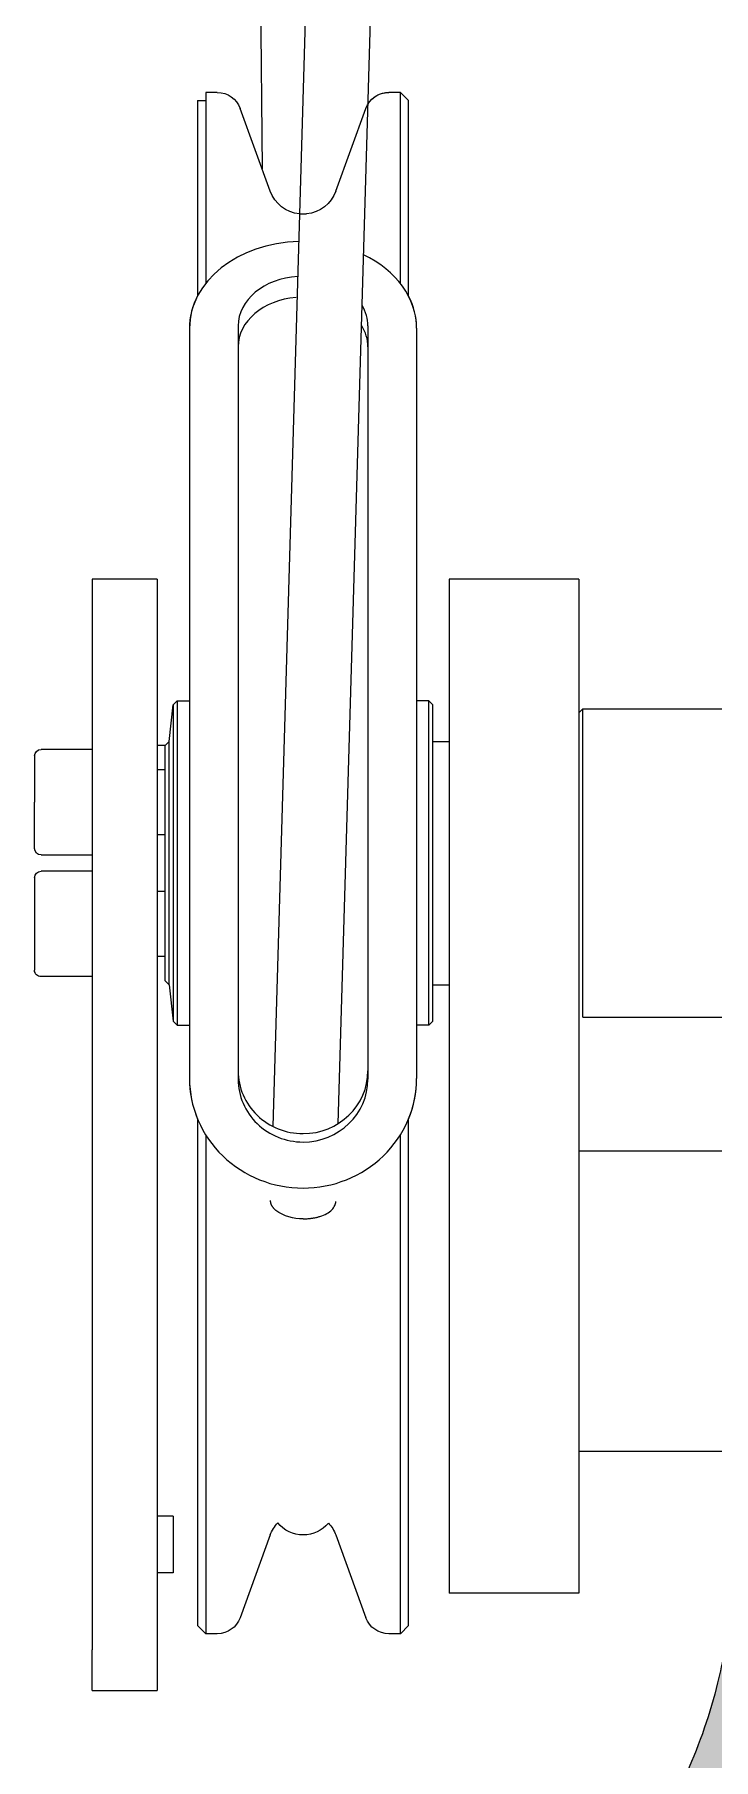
# Model space of a CAD drawing. Extents: x -1899985 to 1774885, y 556286 to 2175695.
# Drawn here: x -1127408.7 to -1127277.2, y 576026.7 to 576360.9 of the extents above; entities that cross this region are included whole.
import ezdxf

# ---------------------------------------------------------------- set-up
doc = ezdxf.new("R2010")
doc.units = 0
doc.header["$LTSCALE"] = 10
doc.header["$MEASUREMENT"] = 0
for name, color, linetype in [('20剖面图$0$A-LIN-V', 9, 'Continuous'), ('20剖面图$0$EWHS5T6M-2', 7, 'Continuous'), ('20剖面图$0$S-SB', 21, 'Continuous'), ('20剖面图$0$零件1^葫芦小车', 7, 'Continuous'), ('A-LIN-V', 9, 'Continuous')]:
    doc.layers.add(name, color=color, linetype=linetype)

# ---------------------------------------------------------------- blocks, each defined once
blk = doc.blocks.new('20剖面图$0$n44')
h = blk.add_hatch(color=3)
h.dxf.hatch_style = 1
edge = h.paths.add_edge_path()
edge.add_ellipse((1560061.820423188, -79515.85405456791), major_axis=(945.5943286935602, 3.001119816004553e-25), ratio=1, start_angle=-70.7530742305034, end_angle=-68.90985663448268)
edge.add_line((1560402.079593514, -80398.10817412018), (1560407.032564782, -80405.59530278234))
edge.add_line((1560407.032564782, -80405.5953027827), (1560407.580988788, -80406.42432456995))
edge.add_line((1560407.580988788, -80406.42432456986), (1560407.552608778, -80406.42360121997))
edge.add_spline(control_points=[(1560407.552608778, -80406.42360121988), (1560408.700186596, -80408.26089240923), (1560409.833027603, -80410.13792455709), (1560413.787987723, -80416.94145283719), (1560416.470036921, -80422.02981887734), (1560421.285410546, -80432.13852666237), (1560423.418849015, -80437.15727590308), (1560426.147673222, -80444.25922747461), (1560426.979814281, -80446.55530575718), (1560428.490558506, -80450.94213199835), (1560429.169229724, -80453.03285083818), (1560429.879245947, -80455.32809422065), (1560429.980051631, -80455.65702329448), (1560430.752124492, -80458.19762137721), (1560431.267568402, -80460.01471924938), (1560432.197407855, -80463.4246231018), (1560432.611170651, -80465.01785454614), (1560433.679397737, -80469.36581321734), (1560434.533446299, -80471.94974136571), (1560436.712233271, -80477.0328532591), (1560438.03725268, -80479.53140542566), (1560441.136917489, -80484.31154938745), (1560442.911474774, -80486.59239331567), (1560446.840386803, -80490.81605873302), (1560448.994259618, -80492.75826460958), (1560453.571840677, -80496.21619409227), (1560455.994825519, -80497.73164756104), (1560460.979356326, -80500.29421788873), (1560463.540188683, -80501.34146843708), (1560468.670380218, -80502.97447850938), (1560471.23924641, -80503.56066421486), (1560476.275526363, -80504.31813391925), (1560478.742746555, -80504.48994455369), (1560482.68126045, -80504.48994455415), (1560484.238245176, -80504.41597943057), (1560487.328892615, -80504.1234668837), (1560488.862559722, -80503.9049459752), (1560491.894913322, -80503.32753740063), (1560493.393612807, -80502.96867143139), (1560496.346253392, -80502.1148650713), (1560497.800213772, -80501.61993944288), (1560500.654985704, -80500.4978285494), (1560502.05582028, -80499.87064984688), (1560504.796692793, -80498.487045895), (1560506.136754921, -80497.73061841942), (1560508.748459052, -80496.09066150528), (1560510.020123844, -80495.2071209815), (1560512.486719358, -80493.3144138979), (1560513.681668858, -80492.30522778926), (1560515.985195494, -80490.16249833553), (1560517.093784666, -80489.02892793829), (1560519.21315494, -80486.639195002), (1560520.223938507, -80485.38299966992), (1560522.134235801, -80482.75118382151), (1560523.033739744, -80481.37552765342), (1560524.706089566, -80478.51039822835), (1560525.478911395, -80477.02089071354), (1560526.881083, -80473.93717455884), (1560527.510393906, -80472.34293865401), (1560528.608247489, -80469.06333544628), (1560529.076738319, -80467.37795429064), (1560529.836544165, -80463.93472623473), (1560530.12779929, -80462.1768849634), (1560530.519313451, -80458.6126441698), (1560530.619512627, -80456.80627377881), (1560530.619512627, -80452.52473698276), (1560530.431263641, -80449.72488066727), (1560529.676953736, -80445.25830367173), (1560529.347644226, -80443.7261852286), (1560528.516866459, -80440.62624721098), (1560528.015314728, -80439.05858343012), (1560526.838253279, -80435.94207656056), (1560526.162739521, -80434.39341919291), (1560524.652243205, -80431.36769837792), (1560523.817342179, -80429.89080602523), (1560522.017684979, -80427.05410911671), (1560521.053075973, -80425.69441955471), (1560519.035209343, -80423.12590198236), (1560517.982125963, -80421.91710994548), (1560513.17635872, -80416.88750203929), (1560509.306920432, -80412.83783495842), (1560501.522023991, -80404.69033744014), (1560497.632869015, -80400.25937871188), (1560490.224797365, -80391.05106694499), (1560486.705915123, -80386.2737349611), (1560480.07730767, -80376.4114974049), (1560476.967612765, -80371.326619216), (1560471.190874531, -80360.89342884063), (1560468.523856109, -80355.5451494326), (1560463.8199982, -80344.99327739989), (1560461.753292563, -80339.80338842525), (1560459.899758387, -80334.54095107735)], knot_values=[0, 0, 0, 0, 0.012094180794674, 0.012094180794674, 0.0431694166053564, 0.0431694166053564, 0.0742446524160369, 0.0742446524160369, 0.0897822703213784, 0.0897822703213784, 0.1053198882267178, 0.1053198882267178, 0.10800450172629, 0.10800450172629, 0.1265971994864297, 0.1265971994864297, 0.1451898972465689, 0.1451898972465689, 0.171955250732025, 0.171955250732025, 0.1987206042174794, 0.1987206042174794, 0.2254859577029323, 0.2254859577029323, 0.2522513111883867, 0.2522513111883867, 0.2790166646738428, 0.2790166646738428, 0.3057820181592973, 0.3057820181592973, 0.3325473716447502, 0.3325473716447502, 0.3593127251302047, 0.3593127251302047, 0.376899955455745, 0.376899955455745, 0.3944871857812868, 0.3944871857812868, 0.4120744161068272, 0.4120744161068272, 0.4296616464323676, 0.4296616464323676, 0.4472488767579061, 0.4472488767579061, 0.4648361070834465, 0.4648361070834465, 0.4824233374089868, 0.4824233374089868, 0.5000105677345271, 0.5000105677345271, 0.517597798060069, 0.517597798060069, 0.5351850283856093, 0.5351850283856093, 0.5527722587111497, 0.5527722587111497, 0.57035948903669, 0.57035948903669, 0.5879467193622288, 0.5879467193622288, 0.6055339496877691, 0.6055339496877691, 0.6231211800133108, 0.6231211800133108, 0.6407084103388511, 0.6407084103388511, 0.6645786278062841, 0.6645786278062841, 0.6765137365399998, 0.6765137365399998, 0.6884488452737169, 0.6884488452737169, 0.7003839540074326, 0.7003839540074326, 0.7123190627411499, 0.7123190627411499, 0.7242541714748655, 0.7242541714748655, 0.7361892802085844, 0.7361892802085844, 0.7776844594775894, 0.7776844594775894, 0.8227413826792094, 0.8227413826792094, 0.8677983058808298, 0.8677983058808298, 0.9128552290824499, 0.9128552290824499, 0.9579121522840714, 0.9579121522840714, 0.9999995209582323, 0.9999995209582323, 0.9999995209582323, 0.9999995209582323], degree=3, periodic=0)
edge.add_line((1560459.899758298, -80334.54095082496), (1560461.293670333, -80335.53101037026))
edge.add_ellipse((1560650.351488619, -80269.25464521359), major_axis=(-200.3381596932294, -6.35831669790063e-26), ratio=1, start_angle=8.67509364903691, end_angle=19.318675808770706, ccw=False)
edge.add_line((1560452.305288392, -80299.47187217986), (1560453.964826046, -80300.76054445494))
edge.add_spline(control_points=[(1560453.964826045, -80300.76054445512), (1560453.996291737, -80300.78522234327), (1560454.027969821, -80300.79828571653), (1560454.057486555, -80300.79558475163), (1560454.087173452, -80300.79286821591), (1560454.115403204, -80300.77365314236), (1560454.139107352, -80300.73825049013), (1560454.160864062, -80300.70575637903), (1560454.179393496, -80300.65891524962), (1560454.193539025, -80300.60277693601), (1560454.207696066, -80300.54659293043), (1560454.217877087, -80300.48006373839), (1560454.224313141, -80300.40875583315), (1560454.234331553, -80300.29775738294), (1560454.235674066, -80300.17248934087), (1560454.230874809, -80300.0454230263), (1560454.223809784, -80299.85836772386), (1560454.203491959, -80299.66142023621), (1560454.175255662, -80299.47005323911), (1560454.136078766, -80299.20453807582), (1560454.080398181, -80298.94042286403), (1560454.014755493, -80298.69722505563), (1560453.948151444, -80298.45046552896), (1560453.868951779, -80298.21647328729), (1560453.782208481, -80298.0239028487), (1560453.731439333, -80297.91119515765), (1560453.67696553, -80297.81045606601), (1560453.621551153, -80297.73528354322), (1560453.592632574, -80297.69605396617), (1560453.563149387, -80297.66345760305), (1560453.534117853, -80297.64069252495)], knot_values=[0, 0, 0, 0, 0.0622302172862876, 0.0622302172862876, 0.0622302172862876, 0.1250593693597594, 0.1250593693597594, 0.1250593693597594, 0.1825559062169405, 0.1825559062169405, 0.1825559062169405, 0.2399331378339217, 0.2399331378339217, 0.2399331378339217, 0.3297474538480977, 0.3297474538480977, 0.3297474538480977, 0.4623709261923107, 0.4623709261923107, 0.4623709261923107, 0.647003347382536, 0.647003347382536, 0.647003347382536, 0.834606727114857, 0.834606727114857, 0.834606727114857, 0.9435561246561899, 0.9435561246561899, 0.9435561246561899, 1, 1, 1, 1], degree=3, periodic=0)
edge.add_line((1560453.534117853, -80297.64069252495), (1560451.851962073, -80296.33445671243))
edge.add_ellipse((1560650.351488619, -80269.25464521359), major_axis=(-200.3381596932294, -6.35831669790063e-26), ratio=1, start_angle=-2.5739250783348098, end_angle=7.7684798487036915, ccw=False)
edge.add_ellipse((1560363.307683095, -80134.26133152752), major_axis=(-153.0622959853262, -4.857879067436552e-26), ratio=1, start_angle=123.66389550236201, end_angle=124.5964972680953, ccw=False)
edge.add_ellipse((1560363.307683095, -80134.26133152752), major_axis=(-153.0622959853262, -4.857879067436552e-26), ratio=1, start_angle=123.6487524658414, end_angle=123.66389550236201, ccw=False)
edge.add_line((1560448.119512637, -80261.67804951347), (1560448.119512637, -80260.54536605699))
edge.add_line((1560448.119512637, -80260.54536605718), (1560448.119512637, -80251.4399769678))
edge.add_spline(control_points=[(1560448.119512636, -80251.4399769678), (1560448.134901842, -80251.43944808072), (1560448.166328074, -80251.4383680421), (1560448.427368553, -80251.43014332266), (1560448.867459626, -80251.4174645048), (1560449.522709138, -80251.39954349019), (1560450.321048064, -80251.37976478197), (1560451.292331594, -80251.3537544944), (1560452.728741107, -80251.31725661723), (1560454.719984987, -80251.27849219412), (1560457.639887332, -80251.23817115508), (1560461.884950527, -80251.28266394275), (1560467.160974747, -80251.36810601408), (1560473.872872598, -80251.45073550321), (1560482.334358541, -80251.50601724906), (1560493.756692576, -80251.52580690934), (1560502.826903866, -80251.4362608161), (1560507.994532361, -80251.30991702198), (1560510.295404206, -80251.23624927881), (1560511.440870915, -80251.19817403515), (1560512.365642483, -80251.163549712), (1560514.010576697, -80251.15901027217), (1560514.306725468, -80251.16213053963), (1560514.526033582, -80251.16444120226)], knot_values=[0, 0, 0, 0, 0.0230082632663126, 0.046985081212878, 0.0719158205652346, 0.0977841372616051, 0.124572038943315, 0.144341315230623, 0.1711119955891781, 0.2174439600698067, 0.2509117430211872, 0.2989497764022938, 0.3770376855188449, 0.4195166020224081, 0.5014267764896312, 0.6200495818906884, 0.7489631979593341, 0.803748804089707, 0.8426517060421137, 0.8664048152668534, 0.8745007720840265, 0.9070636054152978, 1, 1, 1, 1], degree=3, periodic=0)
edge.add_spline(control_points=[(1560514.526033582, -80251.16444120226), (1560514.614729189, -80252.1560909742), (1560514.718339331, -80253.15113856869), (1560515.324719079, -80258.2391875606), (1560516.069622276, -80262.37551774175), (1560518.533986403, -80272.37419811328), (1560520.534923183, -80278.2290517475), (1560525.630354951, -80289.57645386305), (1560528.724654974, -80295.06683173192), (1560535.860353027, -80305.36971268532), (1560539.90036036, -80310.18048904485), (1560548.672009317, -80318.89179424153), (1560553.401620397, -80322.79168022203), (1560564.175662176, -80330.21274260085), (1560570.378224519, -80334.48501135588), (1560581.46447283, -80342.12111876426), (1560586.26186889, -80345.94054752015), (1560595.141534128, -80353.94514908058), (1560599.225633729, -80358.13113133002), (1560606.82106361, -80366.92204807256), (1560610.333835761, -80371.52814481375), (1560616.863464498, -80381.29999874979), (1560619.881562351, -80386.467303065), (1560625.175633177, -80397.11158512699), (1560627.491379604, -80402.53341972956), (1560630.105017018, -80410.01430338125), (1560630.664845552, -80411.7173561404), (1560631.73179057, -80415.19003494956), (1560632.238906638, -80416.95966542498), (1560633.194949722, -80420.56756312841), (1560633.643875648, -80422.40583506261), (1560634.477321283, -80426.15241157162), (1560634.861839094, -80428.06072104721), (1560635.559555504, -80431.94795646028), (1560635.872751266, -80433.9268873676), (1560636.420285265, -80437.9549887721), (1560636.654619615, -80440.00416413839), (1560637.227241558, -80446.25482081382), (1560637.435244652, -80450.56013633905), (1560637.435244653, -80458.25376306436), (1560637.322515954, -80461.71697855588), (1560636.785852945, -80469.01288826391), (1560636.36173792, -80472.84573882712), (1560635.113068753, -80480.83146730087), (1560634.288253241, -80484.98444812291), (1560632.152300293, -80493.53645991521), (1560630.84083485, -80497.9354954595), (1560627.657969992, -80506.87932249704), (1560625.786217178, -80511.42397841337), (1560621.43184767, -80520.53424881933), (1560618.948920645, -80525.099566759), (1560613.354200892, -80534.10829309668), (1560610.242223473, -80538.5512626587), (1560603.412078532, -80547.16550386592), (1560599.69392225, -80551.3362611035), (1560591.71761946, -80559.26397340895), (1560587.459707557, -80563.02044194237), (1560578.509981279, -80570.00059629703), (1560573.818590787, -80573.22393197406), (1560564.137811259, -80579.05492078073), (1560559.148946283, -80581.66243473176), (1560549.024331197, -80586.22254095323), (1560543.889092231, -80588.17521945143), (1560533.622081175, -80591.43086431027), (1560528.490709892, -80592.73409673116), (1560518.366998745, -80594.7349979181), (1560513.374895889, -80595.43303084778), (1560503.640771452, -80596.29683111717), (1560498.898819598, -80596.46297521176), (1560489.746960257, -80596.35400967432), (1560485.336988642, -80596.07922494596), (1560474.701092326, -80594.95340668607), (1560468.200772593, -80593.75066793161), (1560455.262825071, -80590.21752320786), (1560448.825807903, -80587.88657451674), (1560436.273342976, -80582.07840002127), (1560430.158748978, -80578.60088431046), (1560418.519524193, -80570.55769043042), (1560412.995861754, -80565.9920938271), (1560402.788500354, -80555.91110986796), (1560398.10569494, -80550.39621594653), (1560389.782951586, -80538.62669933854), (1560386.143636836, -80532.37291342611), (1560380.040199087, -80519.38703577638), (1560377.576294546, -80512.65595768593), (1560373.872363731, -80498.99980118677), (1560372.632125289, -80492.07570200565), (1560371.537690904, -80480.41161444235), (1560371.37499623, -80475.65018721312), (1560371.589204883, -80466.24979395591), (1560371.965993241, -80461.61091526019), (1560372.679631441, -80456.4134142306), (1560372.803486088, -80455.46933932882), (1560373.216792778, -80452.21537282178), (1560373.487019556, -80449.64503835763), (1560373.914343847, -80444.84447484689), (1560374.071335744, -80442.61413675328), (1560374.425723454, -80436.32150801031), (1560374.511350647, -80432.65818930979), (1560374.523297622, -80425.7673283974), (1560374.448314981, -80422.53883295335), (1560374.138251361, -80415.87764142259), (1560373.903752649, -80412.44431935938), (1560373.526127554, -80408.59600402629)], knot_values=[0, 0, 0, 0, 0.0058935355429696, 0.0058935355429696, 0.0300526500434832, 0.0300526500434832, 0.0643908660448065, 0.0643908660448065, 0.0987290820461312, 0.0987290820461312, 0.133067298047456, 0.133067298047456, 0.1674055140487806, 0.1674055140487806, 0.2082602633126592, 0.2082602633126592, 0.2447774140564815, 0.2447774140564815, 0.2812945648003039, 0.2812945648003039, 0.3178117155441249, 0.3178117155441249, 0.3543288662879472, 0.3543288662879472, 0.387959341003844, 0.387959341003844, 0.3976323531361369, 0.3976323531361369, 0.4073053652684286, 0.4073053652684286, 0.4169783774007216, 0.4169783774007216, 0.4266513895330132, 0.4266513895330132, 0.4363244016653062, 0.4363244016653062, 0.4459974137975978, 0.4459974137975978, 0.4653434380621823, 0.4653434380621823, 0.4795973083961643, 0.4795973083961643, 0.4938511787301465, 0.4938511787301465, 0.5081050490641283, 0.5081050490641283, 0.522358919398109, 0.522358919398109, 0.5366127897320913, 0.5366127897320913, 0.5508666600660729, 0.5508666600660729, 0.565120530400055, 0.565120530400055, 0.5793744007340369, 0.5793744007340369, 0.5936282710680189, 0.5936282710680189, 0.6078821414020008, 0.6078821414020008, 0.622136011735983, 0.622136011735983, 0.6363898820699636, 0.6363898820699636, 0.6506437524039458, 0.6506437524039458, 0.6648976227379279, 0.6648976227379279, 0.6791514930719096, 0.6791514930719096, 0.6934053634058917, 0.6934053634058917, 0.7150977999614547, 0.7150977999614547, 0.7367902365170166, 0.7367902365170166, 0.7584826730725798, 0.7584826730725798, 0.7801751096281431, 0.7801751096281431, 0.8018675461837061, 0.8018675461837061, 0.8235599827392684, 0.8235599827392684, 0.8452524192948317, 0.8452524192948317, 0.8669448558503946, 0.8669448558503946, 0.8820136243902075, 0.8820136243902075, 0.8970823929300203, 0.8970823929300203, 0.8992581836606502, 0.8992581836606502, 0.9118509107030675, 0.9118509107030675, 0.9244436377454874, 0.9244436377454874, 0.9496290918303243, 0.9496290918303243, 0.9748145459151627, 0.9748145459151627, 1, 1, 1, 1], degree=3, periodic=0)
h.paths.add_polyline_path([(1560407.580988788, -80406.42432456986), (1560407.032564782, -80405.5953027827), (1560407.011804435, -80406.40981719653), (1560407.552608778, -80406.42360121988)], flags=16)
at = {"color": 3}
for p, q in [((1560617.833798331, -79959.98994461808), (1560616.262369759, -79959.98994461808)), ((1560598.083542611, -79981.95581205066), (1560596.726911196, -79981.95581205066)), ((1560572.262369765, -80077.06137317573), (1560573.04808405, -80076.27565889026)), ((1560622.548084045, -80077.06137317592), (1560621.762369759, -80076.27565889026)), ((1560623.333798329, -80084.13280174625), (1560622.548084045, -80077.06137317592)), ((1560624.119512614, -80084.91851603228), (1560625.690941194, -80084.91851603228)), ((1560623.333798328, -80131.2756588835), (1560622.548084043, -80138.34708745439)), ((1560624.119512614, -80130.48994459839), (1560623.333798328, -80131.2756588835)), ((1560622.548084043, -80138.34708745439), (1560621.762369758, -80139.13280173996))]:
    blk.add_line(p, q, dxfattribs=at)
at = {"layer": '20剖面图$0$EWHS5T6M-2', "color": 3, "linetype": 'Continuous'}
for p, q in [((1560576.976655477, -79959.98994461836), (1560578.54808405, -79958.41851604694)), ((1560576.976655477, -79959.98994461836), (1560578.54808405, -79958.41851604694)), ((1560576.976655477, -79997.85974272373), (1560576.976655477, -79959.98994461836)), ((1560576.976655477, -79997.85974272373), (1560576.976655477, -79959.98994461836)), ((1560578.548084048, -79995.43417774336), (1560578.54808405, -79958.41851604694)), ((1560578.54808405, -79958.41851604694), (1560580.793547767, -79958.4185160473)), ((1560578.54808405, -79958.41851604694), (1560580.793547767, -79958.4185160473)), ((1560614.01690604, -79958.41851604675), (1560616.262369758, -79958.41851604675)), ((1560614.01690604, -79958.41851604675), (1560616.262369758, -79958.41851604675)), ((1560616.262369758, -79958.41851604675), (1560616.262369758, -79995.43417773128)), ((1560616.262369758, -79958.41851604675), (1560616.262369759, -79959.98994461808)), ((1560617.833798331, -79959.98994461808), (1560617.83379833, -79997.85974270396)), ((1560617.833798331, -79959.98994461808), (1560617.83379833, -79997.85974270396)), ((1560591.055589624, -79977.54388072761), (1560585.223527264, -79961.52042108538)), ((1560603.754864184, -79977.54388072761), (1560609.586926544, -79961.52042108556)), ((1560603.754864184, -79977.54388072761), (1560609.586926544, -79961.52042108556)), ((1560575.405226938, -80004.11478851046), (1560575.405226949, -80072.82356607325)), ((1560575.405226938, -80004.11478851046), (1560575.405226949, -80072.82356607325)), ((1560584.833798366, -80003.66446435968), (1560584.833798377, -80072.67193280648)), ((1560609.976655506, -80003.6644643594), (1560609.976655516, -80072.67193280629)), ((1560619.405226934, -80004.11478850954), (1560619.405226944, -80072.82356607297)), ((1560619.405226934, -80004.11478850954), (1560619.405226944, -80072.82356607297)), ((1560543.976655482, -80052.70423032172), (1560543.976655496, -80107.70423031515)), ((1560543.976655482, -80052.70423032172), (1560569.119512622, -80052.70423032172)), ((1560543.976655482, -80052.70423032172), (1560543.976655496, -80107.70423031515)), ((1560543.976655482, -80052.70423032172), (1560569.119512622, -80052.70423032172)), ((1560569.119512622, -80052.70423032172), (1560569.119512636, -80107.70423031496)), ((1560569.119512622, -80052.70423032172), (1560569.119512636, -80107.70423031496)), ((1560625.690941187, -80052.70423032172), (1560625.690941202, -80107.70423031496)), ((1560625.690941187, -80052.70423032172), (1560638.262369756, -80052.70423032154)), ((1560625.690941187, -80052.70423032172), (1560625.690941194, -80084.91851603228)), ((1560625.690941187, -80052.70423032172), (1560638.262369756, -80052.70423032154)), ((1560638.262369756, -80052.70423032154), (1560638.262369771, -80107.70423031533)), ((1560638.262369756, -80052.70423032154), (1560638.262369771, -80107.70423031533)), ((1560575.405226949, -80072.82356607325), (1560575.405226946, -80149.41461801801)), ((1560575.405226949, -80072.82356607325), (1560575.405226946, -80149.41461801801)), ((1560584.833798377, -80072.67193280648), (1560584.833798374, -80149.5959414679)), ((1560609.976655516, -80072.67193280629), (1560609.976655514, -80149.5959414677)), ((1560619.405226944, -80072.82356607325), (1560619.405226942, -80149.41461801801)), ((1560619.405226944, -80072.82356607325), (1560619.405226942, -80149.41461801801)), ((1560543.190941197, -80077.84708746149), (1560419.048084068, -80077.84708746149)), ((1560543.190941197, -80077.84708746149), (1560419.048084068, -80077.84708746149)), ((1560543.190941195, -80137.56137316863), (1560543.190941197, -80077.84708746149)), ((1560543.976655481, -80078.63280174707), (1560543.190941197, -80077.84708746149)), ((1560543.190941195, -80137.56137316863), (1560543.190941197, -80077.84708746149)), ((1560543.976655481, -80078.63280174707), (1560543.190941197, -80077.84708746149)), ((1560572.262369762, -80138.3470874542), (1560572.262369765, -80077.06137317573)), ((1560572.262369762, -80138.3470874542), (1560572.262369765, -80077.06137317573)), ((1560573.048084049, -80139.13280173978), (1560573.04808405, -80076.27565889026)), ((1560573.04808405, -80076.27565889026), (1560575.405226866, -80076.27565889026)), ((1560573.04808405, -80076.27565889026), (1560575.405226866, -80076.27565889026)), ((1560621.762369759, -80076.27565889026), (1560619.405226861, -80076.27565889026)), ((1560621.762369759, -80076.27565889026), (1560619.405226861, -80076.27565889026)), ((1560621.762369759, -80076.27565889026), (1560621.762369758, -80139.13280173996)), ((1560622.548084045, -80077.06137317592), (1560622.548084043, -80138.34708745439)), ((1560572.262369769, -80084.13280174653), (1560569.119512635, -80084.13280174653)), ((1560572.262369769, -80084.13280174653), (1560569.119512635, -80084.13280174653)), ((1560623.333798328, -80131.2756588835), (1560623.333798329, -80084.13280174625)), ((1560624.119512614, -80084.91851603228), (1560623.333798329, -80084.13280174625)), ((1560624.119512614, -80084.91851603228), (1560623.333798329, -80084.13280174625)), ((1560624.119512614, -80130.48994459839), (1560624.119512614, -80084.91851603228)), ((1560638.262369769, -80085.70423031795), (1560648.162369754, -80085.70423031795)), ((1560638.262369769, -80085.70423031795), (1560648.162369754, -80085.70423031795)), ((1560649.419512612, -80086.96137317478), (1560649.419512615, -80095.91851603075)), ((1560649.419512612, -80086.96137317478), (1560649.419512615, -80095.91851603075)), ((1560624.119512615, -80089.6328017459), (1560625.690941199, -80089.6328017459)), ((1560649.419512614, -80090.52851602818), (1560649.421780773, -80090.52458745995)), ((1560649.419512614, -80090.52851602818), (1560649.421780773, -80090.52458745995)), ((1560649.419512612, -80104.87565888707), (1560649.419512609, -80095.91851603075)), ((1560649.419512612, -80104.87565888707), (1560649.419512609, -80095.91851603075)), ((1560625.6909412, -80102.20423031578), (1560624.119512615, -80102.20423031578)), ((1560543.976655496, -80107.70423031515), (1560543.976655496, -80209.84708744593)), ((1560543.976655496, -80107.70423031515), (1560543.976655496, -80209.84708744593)), ((1560569.119512636, -80107.70423031496), (1560569.119512636, -80209.84708744593)), ((1560569.119512636, -80107.70423031496), (1560569.119512636, -80209.84708744593)), ((1560625.690941202, -80107.70423031496), (1560625.690941202, -80252.65946617504)), ((1560648.162369755, -80106.13280174392), (1560638.262369771, -80106.13280174418)), ((1560648.162369755, -80106.13280174392), (1560638.262369771, -80106.13280174418)), ((1560638.262369771, -80107.70423031533), (1560638.262369771, -80252.65946617523)), ((1560638.262369771, -80107.70423031533), (1560638.262369771, -80252.65946617523)), ((1560638.262369771, -80109.27565888675), (1560648.162369755, -80109.27565888638)), ((1560638.262369771, -80109.27565888675), (1560648.162369755, -80109.27565888638)), ((1560649.419512612, -80110.53280174323), (1560649.419512612, -80128.44708745551)), ((1560649.419512612, -80110.53280174323), (1560649.419512612, -80128.44708745551)), ((1560624.119512615, -80113.20423031434), (1560625.690941202, -80113.2042303147)), ((1560624.119512615, -80125.77565888432), (1560625.690941202, -80125.77565888432)), ((1560624.119512615, -80125.77565888432), (1560625.690941202, -80125.77565888432)), ((1560624.119512614, -80130.48994459839), (1560624.119512615, -80125.77565888432)), ((1560625.690941202, -80125.77565888432), (1560625.690941201, -80234.2042303005)), ((1560572.262369768, -80131.27565888378), (1560569.119512635, -80131.27565888378)), ((1560572.262369768, -80131.27565888378), (1560569.119512635, -80131.27565888378)), ((1560638.26236977, -80129.70423031245), (1560648.162369754, -80129.70423031236)), ((1560638.26236977, -80129.70423031245), (1560648.162369754, -80129.70423031236)), ((1560543.190941195, -80137.56137316863), (1560419.048084068, -80137.56137316863)), ((1560543.190941195, -80137.56137316863), (1560419.048084068, -80137.56137316863)), ((1560572.262369762, -80138.3470874542), (1560573.048084049, -80139.13280173978)), ((1560572.262369762, -80138.3470874542), (1560573.048084049, -80139.13280173978)), ((1560573.048084049, -80139.13280173978), (1560575.405226865, -80139.13280173978)), ((1560573.048084049, -80139.13280173978), (1560575.405226865, -80139.13280173978)), ((1560621.762369758, -80139.13280173996), (1560619.405226859, -80139.13280173978)), ((1560621.762369758, -80139.13280173996), (1560619.405226859, -80139.13280173978)), ((1560576.976655478, -80255.41851601195), (1560576.976655476, -80157.30177172883)), ((1560576.976655478, -80255.41851601195), (1560576.976655476, -80157.30177172883)), ((1560617.83379833, -80157.30177174676), (1560617.83379833, -80255.41851601195)), ((1560617.83379833, -80157.30177174676), (1560617.83379833, -80255.41851601195)), ((1560578.548084049, -80256.98994458301), (1560578.548084049, -80160.36023116644)), ((1560616.262369759, -80160.36023117769), (1560616.262369759, -80256.98994458318)), ((1560418.262369791, -80163.48994459443), (1560543.976655492, -80163.48994459424)), ((1560418.262369791, -80163.48994459443), (1560543.976655492, -80163.48994459424)), ((1560543.976655496, -80209.84708744593), (1560543.976655487, -80249.13280172719)), ((1560543.976655496, -80209.84708744593), (1560543.976655487, -80249.13280172719)), ((1560569.119512636, -80209.84708744593), (1560569.119512626, -80249.13280172719)), ((1560569.119512636, -80209.84708744593), (1560569.119512626, -80249.13280172719)), ((1560543.97665549, -80221.63280173033), (1560418.262369791, -80221.63280173007)), ((1560543.97665549, -80221.63280173033), (1560418.262369791, -80221.63280173007)), ((1560622.548084044, -80234.20423030014), (1560622.548084045, -80245.2042302986)), ((1560622.548084044, -80234.20423030014), (1560625.690941186, -80234.2042303005)), ((1560622.548084044, -80234.20423030014), (1560622.548084045, -80245.2042302986)), ((1560622.548084044, -80234.20423030014), (1560625.690941186, -80234.2042303005)), ((1560591.055589625, -80237.86457990306), (1560585.223527265, -80253.8880395452)), ((1560591.055589625, -80237.86457990306), (1560585.223527265, -80253.8880395452)), ((1560603.754864184, -80237.8645799026), (1560609.586926544, -80253.88803954492)), ((1560603.754864184, -80237.8645799026), (1560609.586926544, -80253.88803954492)), ((1560622.548084045, -80245.2042302986), (1560625.690941186, -80245.20423029878)), ((1560622.548084045, -80245.2042302986), (1560625.690941186, -80245.20423029878)), ((1560625.690941201, -80245.20423029878), (1560625.690941202, -80252.65946617504)), ((1560543.976655487, -80249.13280172719), (1560569.119512626, -80249.13280172719)), ((1560543.976655487, -80249.13280172719), (1560569.119512626, -80249.13280172719)), ((1560625.690941202, -80252.65946617504), (1560625.6909412, -80260.13138554955)), ((1560625.690941202, -80252.65946617504), (1560625.6909412, -80260.13138554955)), ((1560638.262369771, -80252.65946617523), (1560638.26236977, -80260.13138554936)), ((1560638.262369771, -80252.65946617523), (1560638.26236977, -80260.13138554936)), ((1560576.976655478, -80255.41851601195), (1560578.548084049, -80256.98994458301)), ((1560576.976655478, -80255.41851601195), (1560578.548084049, -80256.98994458301)), ((1560578.548084049, -80256.98994458301), (1560580.793547768, -80256.98994458337)), ((1560578.548084049, -80256.98994458301), (1560580.793547768, -80256.98994458337)), ((1560614.016906041, -80256.98994458318), (1560616.262369759, -80256.98994458318)), ((1560614.016906041, -80256.98994458318), (1560616.262369759, -80256.98994458318)), ((1560617.83379833, -80255.41851601195), (1560616.262369759, -80256.98994458318)), ((1560617.83379833, -80255.41851601195), (1560616.262369759, -80256.98994458318)), ((1560625.6909412, -80260.13138554955), (1560625.690941188, -80267.98994458202)), ((1560625.6909412, -80260.13138554955), (1560625.690941188, -80267.98994458202)), ((1560638.262369757, -80267.98994458184), (1560638.262369743, -80260.13138554936)), ((1560638.262369757, -80267.98994458184), (1560638.262369743, -80260.13138554936)), ((1560638.262369757, -80267.98994458184), (1560625.690941188, -80267.98994458202)), ((1560638.262369757, -80267.98994458184), (1560625.690941188, -80267.98994458202))]:
    blk.add_line(p, q, dxfattribs=at)
for centre, radius, start, end in [((1560580.793547767, -79963.132801761), 4.714285714086145, 31.34609802653081, 89.99999999151255), ((1560580.793547767, -79963.132801761), 4.714285714086145, 20.00000000032465, 89.99999999151255), ((1560614.01690604, -79963.13280176118), 4.71428571398772, 90, 159.9999999996754), ((1560614.01690604, -79963.13280176118), 4.71428571398772, 90, 159.9999999996754), ((1560597.405226904, -79975.2328017588), 6.757142856939634, 200.0000000003246, 264.2386597471314), ((1560597.405226904, -79975.23280176008), 6.757142855683643, 275.7613402273228, 340.000000004163), ((1560597.405226904, -79975.23280176008), 6.757142855683643, 275.7613402273228, 340.000000004163), ((1560648.162369754, -80086.96137317478), 1.257142856833525, 1.061047209390312e-08, 90), ((1560648.162369754, -80086.96137317478), 1.257142856833525, 1.061047209390312e-08, 90), ((1560648.162369755, -80104.87565888671), 1.257142857182771, 270.0000000424437, 0), ((1560648.162369755, -80104.87565888671), 1.257142857182771, 270.0000000424437, 0), ((1560648.162369755, -80110.53280174368), 1.257142857299186, 0, 90), ((1560648.162369755, -80110.53280174368), 1.257142857299186, 0, 90), ((1560648.162369756, -80128.44708745589), 1.25714285694994, 269.9999999236064, 0), ((1560648.162369756, -80128.44708745589), 1.25714285694994, 269.9999999236064, 0), ((1560597.405226899, -80240.17565886803), 6.75714285114819, 136.7524532427106, 160.0000000081504), ((1560597.405226899, -80240.17565886803), 6.75714285114819, 136.7524532427106, 160.0000000081504), ((1560597.405226903, -80240.17565887168), 6.75714285792819, 20.00000000032465, 43.67903565466703), ((1560597.405226903, -80240.17565887168), 6.75714285792819, 20.00000000032465, 43.67903565466703), ((1560580.793547768, -80252.27565886985), 4.714285713788637, 270, 340.000000004163), ((1560580.793547768, -80252.27565886985), 4.714285713788637, 270, 340.000000004163), ((1560614.016906042, -80252.27565886875), 4.714285714318976, 200.0000000063067, 269.9999999915125), ((1560614.016906042, -80252.27565886875), 4.714285714318976, 200.0000000063067, 269.9999999915125)]:
    blk.add_arc(centre, radius, start, end, dxfattribs=at)
at = {"layer": '20剖面图$0$EWHS5T6M-2', "color": 3, "linetype": 'Continuous', "extrusion": (0, 0, -1)}
for centre, major_axis, ratio, start_param, end_param in [((1560597.405226936, -80004.11478851018), (21.99999999740501, -6.932486404965719e-09), 0.7660444431189835, 4.750321489178046, 6.283185306768072), ((1560597.405226936, -80004.11478851018), (21.99999999740552, -6.932486404965716e-09), 0.766044443118973, 3.141592653592506, 4.150051445725493), ((1560597.405226936, -80003.6644643594), (12.57142856994571, -3.962766619051705e-09), 0.7660444431189488, 4.794697985126841, 6.283185307179584), ((1560597.405226936, -80004.11478851018), (21.99999999740552, -6.932486404965716e-09), 0.766044443118973, 3.141592653592846, 3.521843856045336), ((1560597.405226936, -80004.11478851018), (21.99999999740501, -6.932486404965719e-09), 0.7660444431189835, 5.902934096248728, 6.283185306768072), ((1560597.405226936, -80003.6644643594), (12.57142856994632, -3.961022001732997e-09), 0.7660444431189414, 3.141592653595136, 3.568787526170213), ((1560597.405226935, -80007.70484362007), (12.57142856994563, -3.962068834987631e-09), 0.7660444431189881, 4.819632561811468, 6.283185307180177), ((1560597.405226935, -80007.70484362007), (12.57142856994632, -3.961022001732997e-09), 0.7660444431189397, 3.141592653595728, 3.590006801915675), ((1560597.405226943, -80147.96907889858), (12.57142856994641, 1.240889925989101e-08), 0.9659258262890426, 1.570796327815791, 3.141592653589792), ((1560597.405226943, -80147.96907889858), (12.57142856994563, 1.2408550367859e-08), 0.9659258262890691, 0, 1.570796327817498), ((1560597.405226945, -80149.41461801801), (21.99999999740487, 2.170641442459661e-08), 0.9659258262890812, 1.570796327816229, 3.141592654611372), ((1560597.405226945, -80149.41461801801), (21.99999999740487, 2.170641442459661e-08), 0.9659258262890812, 2.761341452889813, 3.141592654611102), ((1560597.405226945, -80149.59594146744), (12.57142856994567, 1.240750353460435e-08), 0.9659258262891054, 1.570796327816359, 3.141592653589792), ((1560597.405226945, -80149.41461801801), (21.99999999740493, 2.1700482631418e-08), 0.9659258262890726, 1.0188895e-09, 1.57079632781571), ((1560597.405226945, -80149.59594146744), (12.57142856994563, 1.240261857468038e-08), 0.9659258262891033, 6.283185307179113, 7.853981634996627), ((1560597.405226945, -80149.41461801801), (21.99999999740493, 2.1700482631418e-08), 0.9659258262890726, 1.0186205e-09, 0.3802512126853226)]:
    blk.add_ellipse(centre, major_axis=major_axis, ratio=ratio, start_param=start_param, end_param=end_param, dxfattribs=at)
at = {"layer": '20剖面图$0$EWHS5T6M-2', "color": 3, "linetype": 'Continuous'}
blk.add_open_spline([(1560514.526033582, -80251.16444120226), (1560514.614729189, -80252.1560909742), (1560514.718339331, -80253.15113856869), (1560515.324719079, -80258.2391875606), (1560516.069622276, -80262.37551774175), (1560518.533986403, -80272.37419811328), (1560520.534923183, -80278.2290517475), (1560525.630354951, -80289.57645386305), (1560528.724654974, -80295.06683173192), (1560535.860353027, -80305.36971268532), (1560539.90036036, -80310.18048904485), (1560548.672009317, -80318.89179424153), (1560553.401620397, -80322.79168022203), (1560564.175662176, -80330.21274260085), (1560570.378224519, -80334.48501135588), (1560581.46447283, -80342.12111876426), (1560586.26186889, -80345.94054752015), (1560595.141534128, -80353.94514908058), (1560599.225633729, -80358.13113133002), (1560606.82106361, -80366.92204807256), (1560610.333835761, -80371.52814481375), (1560616.863464498, -80381.29999874979), (1560619.881562351, -80386.467303065), (1560625.175633177, -80397.11158512699), (1560627.491379604, -80402.53341972956), (1560630.105017018, -80410.01430338125), (1560630.664845552, -80411.7173561404), (1560631.73179057, -80415.19003494956), (1560632.238906638, -80416.95966542498), (1560633.194949722, -80420.56756312841), (1560633.643875648, -80422.40583506261), (1560634.477321283, -80426.15241157162), (1560634.861839094, -80428.06072104721), (1560635.559555504, -80431.94795646028), (1560635.872751266, -80433.9268873676), (1560636.420285265, -80437.9549887721), (1560636.654619615, -80440.00416413839), (1560637.227241558, -80446.25482081382), (1560637.435244652, -80450.56013633905), (1560637.435244653, -80458.25376306436), (1560637.322515954, -80461.71697855588), (1560636.785852945, -80469.01288826391), (1560636.36173792, -80472.84573882712), (1560635.113068753, -80480.83146730087), (1560634.288253241, -80484.98444812291), (1560632.152300293, -80493.53645991521), (1560630.84083485, -80497.9354954595), (1560627.657969992, -80506.87932249704), (1560625.786217178, -80511.42397841337), (1560621.43184767, -80520.53424881933), (1560618.948920645, -80525.099566759), (1560613.354200892, -80534.10829309668), (1560610.242223473, -80538.5512626587), (1560603.412078532, -80547.16550386592), (1560599.69392225, -80551.3362611035), (1560591.71761946, -80559.26397340895), (1560587.459707557, -80563.02044194237), (1560578.509981279, -80570.00059629703), (1560573.818590787, -80573.22393197406), (1560564.137811259, -80579.05492078073), (1560559.148946283, -80581.66243473176), (1560549.024331197, -80586.22254095323), (1560543.889092231, -80588.17521945143), (1560533.622081175, -80591.43086431027), (1560528.490709892, -80592.73409673116), (1560518.366998745, -80594.7349979181), (1560513.374895889, -80595.43303084778), (1560503.640771452, -80596.29683111717), (1560498.898819598, -80596.46297521176), (1560489.746960257, -80596.35400967432), (1560485.336988642, -80596.07922494596), (1560474.701092326, -80594.95340668607), (1560468.200772593, -80593.75066793161), (1560455.262825071, -80590.21752320786), (1560448.825807903, -80587.88657451674), (1560436.273342976, -80582.07840002127), (1560430.158748978, -80578.60088431046), (1560418.519524193, -80570.55769043042), (1560412.995861754, -80565.9920938271), (1560402.788500354, -80555.91110986796), (1560398.10569494, -80550.39621594653), (1560389.782951586, -80538.62669933854), (1560386.143636836, -80532.37291342611), (1560380.040199087, -80519.38703577638), (1560377.576294546, -80512.65595768593), (1560373.872363731, -80498.99980118677), (1560372.632125289, -80492.07570200565), (1560371.537690904, -80480.41161444235), (1560371.37499623, -80475.65018721312), (1560371.589204883, -80466.24979395591), (1560371.965993241, -80461.61091526019), (1560372.679631441, -80456.4134142306), (1560372.803486088, -80455.46933932882), (1560373.216792778, -80452.21537282178), (1560373.487019556, -80449.64503835763), (1560373.914343847, -80444.84447484689), (1560374.071335744, -80442.61413675328), (1560374.425723454, -80436.32150801031), (1560374.511350647, -80432.65818930979), (1560374.523297622, -80425.7673283974), (1560374.448314981, -80422.53883295335), (1560374.138251361, -80415.87764142259), (1560373.903752649, -80412.44431935938), (1560373.526127554, -80408.59600402629)], degree=3, knots=[0, 0, 0, 0, 0.0058935355429696, 0.0058935355429696, 0.0300526500434832, 0.0300526500434832, 0.0643908660448065, 0.0643908660448065, 0.0987290820461312, 0.0987290820461312, 0.133067298047456, 0.133067298047456, 0.1674055140487806, 0.1674055140487806, 0.2082602633126592, 0.2082602633126592, 0.2447774140564815, 0.2447774140564815, 0.2812945648003039, 0.2812945648003039, 0.3178117155441249, 0.3178117155441249, 0.3543288662879472, 0.3543288662879472, 0.387959341003844, 0.387959341003844, 0.3976323531361369, 0.3976323531361369, 0.4073053652684286, 0.4073053652684286, 0.4169783774007216, 0.4169783774007216, 0.4266513895330132, 0.4266513895330132, 0.4363244016653062, 0.4363244016653062, 0.4459974137975978, 0.4459974137975978, 0.4653434380621823, 0.4653434380621823, 0.4795973083961643, 0.4795973083961643, 0.4938511787301465, 0.4938511787301465, 0.5081050490641283, 0.5081050490641283, 0.522358919398109, 0.522358919398109, 0.5366127897320913, 0.5366127897320913, 0.5508666600660729, 0.5508666600660729, 0.565120530400055, 0.565120530400055, 0.5793744007340369, 0.5793744007340369, 0.5936282710680189, 0.5936282710680189, 0.6078821414020008, 0.6078821414020008, 0.622136011735983, 0.622136011735983, 0.6363898820699636, 0.6363898820699636, 0.6506437524039458, 0.6506437524039458, 0.6648976227379279, 0.6648976227379279, 0.6791514930719096, 0.6791514930719096, 0.6934053634058917, 0.6934053634058917, 0.7150977999614547, 0.7150977999614547, 0.7367902365170166, 0.7367902365170166, 0.7584826730725798, 0.7584826730725798, 0.7801751096281431, 0.7801751096281431, 0.8018675461837061, 0.8018675461837061, 0.8235599827392684, 0.8235599827392684, 0.8452524192948317, 0.8452524192948317, 0.8669448558503946, 0.8669448558503946, 0.8820136243902075, 0.8820136243902075, 0.8970823929300203, 0.8970823929300203, 0.8992581836606502, 0.8992581836606502, 0.9118509107030675, 0.9118509107030675, 0.9244436377454874, 0.9244436377454874, 0.9496290918303243, 0.9496290918303243, 0.9748145459151627, 0.9748145459151627, 1, 1, 1, 1], dxfattribs=at)
blk.add_open_spline([(1560514.526033582, -80251.16444120226), (1560514.614729189, -80252.1560909742), (1560514.718339331, -80253.15113856869), (1560515.324719079, -80258.2391875606), (1560516.069622276, -80262.37551774175), (1560518.533986403, -80272.37419811328), (1560520.534923183, -80278.2290517475), (1560525.630354951, -80289.57645386305), (1560528.724654974, -80295.06683173192), (1560535.860353027, -80305.36971268532), (1560539.90036036, -80310.18048904485), (1560548.672009317, -80318.89179424153), (1560553.401620397, -80322.79168022203), (1560564.175662176, -80330.21274260085), (1560570.378224519, -80334.48501135588), (1560581.46447283, -80342.12111876426), (1560586.26186889, -80345.94054752015), (1560595.141534128, -80353.94514908058), (1560599.225633729, -80358.13113133002), (1560606.82106361, -80366.92204807256), (1560610.333835761, -80371.52814481375), (1560616.863464498, -80381.29999874979), (1560619.881562351, -80386.467303065), (1560625.175633177, -80397.11158512699), (1560627.491379604, -80402.53341972956), (1560630.105017018, -80410.01430338125), (1560630.664845552, -80411.7173561404), (1560631.73179057, -80415.19003494956), (1560632.238906638, -80416.95966542498), (1560633.194949722, -80420.56756312841), (1560633.643875648, -80422.40583506261), (1560634.477321283, -80426.15241157162), (1560634.861839094, -80428.06072104721), (1560635.559555504, -80431.94795646028), (1560635.872751266, -80433.9268873676), (1560636.420285265, -80437.9549887721), (1560636.654619615, -80440.00416413839), (1560637.227241558, -80446.25482081382), (1560637.435244652, -80450.56013633905), (1560637.435244653, -80458.25376306436), (1560637.322515954, -80461.71697855588), (1560636.785852945, -80469.01288826391), (1560636.36173792, -80472.84573882712), (1560635.113068753, -80480.83146730087), (1560634.288253241, -80484.98444812291), (1560632.152300293, -80493.53645991521), (1560630.84083485, -80497.9354954595), (1560627.657969992, -80506.87932249704), (1560625.786217178, -80511.42397841337), (1560621.43184767, -80520.53424881933), (1560618.948920645, -80525.099566759), (1560613.354200892, -80534.10829309668), (1560610.242223473, -80538.5512626587), (1560603.412078532, -80547.16550386592), (1560599.69392225, -80551.3362611035), (1560591.71761946, -80559.26397340895), (1560587.459707557, -80563.02044194237), (1560578.509981279, -80570.00059629703), (1560573.818590787, -80573.22393197406), (1560564.137811259, -80579.05492078073), (1560559.148946283, -80581.66243473176), (1560549.024331197, -80586.22254095323), (1560543.889092231, -80588.17521945143), (1560533.622081175, -80591.43086431027), (1560528.490709892, -80592.73409673116), (1560518.366998745, -80594.7349979181), (1560513.374895889, -80595.43303084778), (1560503.640771452, -80596.29683111717), (1560498.898819598, -80596.46297521176), (1560489.746960257, -80596.35400967432), (1560485.336988642, -80596.07922494596), (1560474.701092326, -80594.95340668607), (1560468.200772593, -80593.75066793161), (1560455.262825071, -80590.21752320786), (1560448.825807903, -80587.88657451674), (1560436.273342976, -80582.07840002127), (1560430.158748978, -80578.60088431046), (1560418.519524193, -80570.55769043042), (1560412.995861754, -80565.9920938271), (1560402.788500354, -80555.91110986796), (1560398.10569494, -80550.39621594653), (1560389.782951586, -80538.62669933854), (1560386.143636836, -80532.37291342611), (1560380.040199087, -80519.38703577638), (1560377.576294546, -80512.65595768593), (1560373.872363731, -80498.99980118677), (1560372.632125289, -80492.07570200565), (1560371.537690904, -80480.41161444235), (1560371.37499623, -80475.65018721312), (1560371.589204883, -80466.24979395591), (1560371.965993241, -80461.61091526019), (1560372.679631441, -80456.4134142306), (1560372.803486088, -80455.46933932882), (1560373.216792778, -80452.21537282178), (1560373.487019556, -80449.64503835763), (1560373.914343847, -80444.84447484689), (1560374.071335744, -80442.61413675328), (1560374.425723454, -80436.32150801031), (1560374.511350647, -80432.65818930979), (1560374.523297622, -80425.7673283974), (1560374.448314981, -80422.53883295335), (1560374.138251361, -80415.87764142259), (1560373.903752649, -80412.44431935938), (1560373.526127554, -80408.59600402629)], degree=3, knots=[0, 0, 0, 0, 0.0058935355429696, 0.0058935355429696, 0.0300526500434832, 0.0300526500434832, 0.0643908660448065, 0.0643908660448065, 0.0987290820461312, 0.0987290820461312, 0.133067298047456, 0.133067298047456, 0.1674055140487806, 0.1674055140487806, 0.2082602633126592, 0.2082602633126592, 0.2447774140564815, 0.2447774140564815, 0.2812945648003039, 0.2812945648003039, 0.3178117155441249, 0.3178117155441249, 0.3543288662879472, 0.3543288662879472, 0.387959341003844, 0.387959341003844, 0.3976323531361369, 0.3976323531361369, 0.4073053652684286, 0.4073053652684286, 0.4169783774007216, 0.4169783774007216, 0.4266513895330132, 0.4266513895330132, 0.4363244016653062, 0.4363244016653062, 0.4459974137975978, 0.4459974137975978, 0.4653434380621823, 0.4653434380621823, 0.4795973083961643, 0.4795973083961643, 0.4938511787301465, 0.4938511787301465, 0.5081050490641283, 0.5081050490641283, 0.522358919398109, 0.522358919398109, 0.5366127897320913, 0.5366127897320913, 0.5508666600660729, 0.5508666600660729, 0.565120530400055, 0.565120530400055, 0.5793744007340369, 0.5793744007340369, 0.5936282710680189, 0.5936282710680189, 0.6078821414020008, 0.6078821414020008, 0.622136011735983, 0.622136011735983, 0.6363898820699636, 0.6363898820699636, 0.6506437524039458, 0.6506437524039458, 0.6648976227379279, 0.6648976227379279, 0.6791514930719096, 0.6791514930719096, 0.6934053634058917, 0.6934053634058917, 0.7150977999614547, 0.7150977999614547, 0.7367902365170166, 0.7367902365170166, 0.7584826730725798, 0.7584826730725798, 0.7801751096281431, 0.7801751096281431, 0.8018675461837061, 0.8018675461837061, 0.8235599827392684, 0.8235599827392684, 0.8452524192948317, 0.8452524192948317, 0.8669448558503946, 0.8669448558503946, 0.8820136243902075, 0.8820136243902075, 0.8970823929300203, 0.8970823929300203, 0.8992581836606502, 0.8992581836606502, 0.9118509107030675, 0.9118509107030675, 0.9244436377454874, 0.9244436377454874, 0.9496290918303243, 0.9496290918303243, 0.9748145459151627, 0.9748145459151627, 1, 1, 1, 1], dxfattribs=at)
at = {"layer": '20剖面图$0$零件1^葫芦小车', "color": 3, "linetype": 'Continuous'}
for p, q in [((1560590.613321237, -80158.18740703107), (1560580.159229529, -79801.80058373974)), ((1560592.798949705, -79801.8005837401), (1560603.268388452, -80158.71059764794)), ((1560606.916061745, -79801.80058374046), (1560605.327020429, -79973.22441694571))]:
    blk.add_line(p, q, dxfattribs=at)
for centre, radius, start, end in [((1560597.648868416, -80168.05081851897), 8.566622291716158, 268.1337514347579, 305.8587876510612), ((1560597.372732337, -80231.54603854593), 6.317115437299005, 219.2860728695156, 269.9739942073524), ((1560597.372732337, -80231.54603854593), 6.317115437299005, 219.2860728695156, 269.9739942073524), ((1560597.372732337, -80231.54603854721), 6.317115436013742, 269.9739928746793, 321.1454160593295), ((1560597.372732337, -80231.54603854721), 6.317115436013742, 269.9739928746793, 321.1454160593295)]:
    blk.add_arc(centre, radius, start, end, dxfattribs=at)
for points, knots in [([(1560597.369884171, -80176.61289684579), (1560597.26429277, -80176.61314168351), (1560597.053657773, -80176.6136300273), (1560596.739322319, -80176.60347014356), (1560596.428187841, -80176.58550158828), (1560596.120990215, -80176.55911985552), (1560595.818435615, -80176.52472572726), (1560595.521199683, -80176.48247529226), (1560595.229927251, -80176.43261119467), (1560594.945228147, -80176.37537119866), (1560594.667688918, -80176.31101767333), (1560594.397826041, -80176.23980325053), (1560593.736932784, -80176.04340088405), (1560592.763324305, -80175.63306771393), (1560591.766971908, -80174.9013626928), (1560591.192993619, -80174.09695551229), (1560591.063929284, -80173.54614865976), (1560591.056468038, -80173.29027500574)], [0, 0, 0, 0, 0.0233865571128526, 0.0466517851227854, 0.0697957048871683, 0.0928183376013033, 0.1157197048054675, 0.1384998283921744, 0.1611587306135856, 0.1836964340891631, 0.2061129618134733, 0.2284083371642604, 0.2505825839106652, 0.3741923430890108, 0.4999243864834427, 0.6198531579976561, 0.7237331646478259, 0.7237331646478259, 0.7237331646478259, 0.7237331646478259]), ([(1560602.667106227, -80174.99375066346), (1560602.722731952, -80174.94541659938), (1560602.831214251, -80174.85066363784), (1560602.974650361, -80174.70669407478), (1560603.100868534, -80174.56621654645), (1560603.210147136, -80174.42955705244), (1560603.304117709, -80174.2974120652), (1560603.384071451, -80174.17028231756), (1560603.451363456, -80174.04862198721), (1560603.507296121, -80173.93280966475), (1560603.553134332, -80173.82316369493), (1560603.590090158, -80173.71994652809), (1560603.619316931, -80173.62337149552), (1560603.641902915, -80173.53360915463), (1560603.658866028, -80173.45079200447), (1560603.671151466, -80173.37502381751), (1560603.67962382, -80173.30637236474), (1560603.689051442, -80173.20019049547), (1560603.690822312, -80173.11671884183), (1560603.688978288, -80173.05378782272)], [0, 0, 0, 0, 0.0230086425209847, 0.045039306011154, 0.0660919689330453, 0.0861666108693989, 0.1052632124890087, 0.1233817555175638, 0.1405222227132863, 0.156684597847439, 0.171868865689414, 0.18607501199664, 0.199303023509458, 0.2115528879516872, 0.2228245940381728, 0.2331181314915441, 0.2424334910726414, 0.2507706646327112, 0.2763306368150405, 0.2763306368150405, 0.2763306368150405, 0.2763306368150405])]:
    blk.add_open_spline(points, degree=3, knots=knots, dxfattribs=at)
blk = doc.blocks.new('20剖面图$0$G$C20E3758E')
at = {"layer": '20剖面图$0$S-SB', "xscale": -0.6363000000750548, "yscale": 0.6363000000750548, "zscale": 0.6363000000750548}
blk.add_blockref('20剖面图$0$n44', (994249.5825091439, 52810.36027445638), dxfattribs=at)
blk = doc.blocks.new('20剖面图')
at = {"layer": '20剖面图$0$A-LIN-V', "xscale": 1.571585729816195, "yscale": 1.571585729816195, "zscale": 1.571585729816195}
blk.add_blockref('20剖面图$0$G$C20E3758E', (-1129307.762559062, 573312.0666712369), dxfattribs=at)

msp = doc.modelspace()

# ---------------------------------------------------------------- block references
at = {"layer": 'A-LIN-V'}
msp.add_blockref('20剖面图', (0, 0), dxfattribs=at)

doc.saveas('drawing.dxf')
